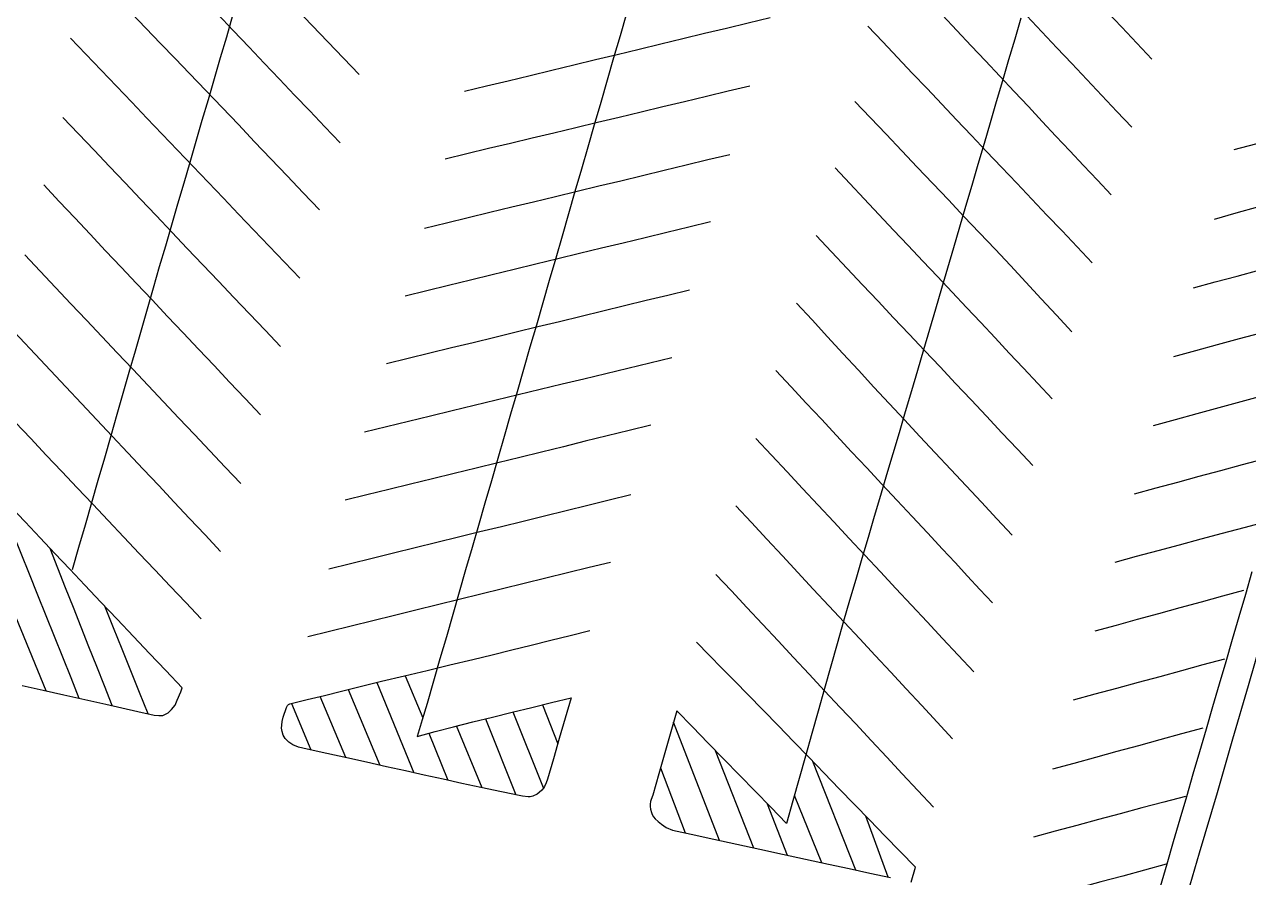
# Model space of a CAD drawing. Header units: metres. Extents: x 585772 to 587013, y 4140825 to 4141582.
# Drawn here: x 585828.4 to 585880.2, y 4140864.1 to 4140900.2 of the extents above; entities that cross this region are included whole.
import ezdxf

# ---------------------------------------------------------------- set-up
doc = ezdxf.new("R2010")
doc.units = ezdxf.units.M
doc.header["$MEASUREMENT"] = 0
for name, color, linetype, lineweight, true_color in [('FENCE', 201, 'Continuous', 30, 0xe39cff), ('PARKING_PAINT_STRIPE', 254, 'Continuous', 30, 0xffbaf6), ('PAVED_PARKING', 191, 'Continuous', 30, 0xbaa8ff)]:
    doc.layers.add(name, color=color, linetype=linetype, lineweight=lineweight, true_color=true_color)

msp = doc.modelspace()

# ---------------------------------------------------------------- linework, layer by layer
at = {"layer": 'FENCE'}
msp.add_polyline3d([(585874.490873, 4140852.609106, -18.147), (585874.726427, 4140853.487647, -18.145957), (585875.068622, 4140854.639573, -18.140914), (585876.08452, 4140858.074128, -18.121739), (585876.762178, 4140860.435955, -18.105317), (585877.439836, 4140862.797782, -18.085472), (585878.117495, 4140865.159609, -18.065), (585878.885606, 4140867.717493, -18.041), (585879.53911, 4140869.980667, -18.0155), (585880.192614, 4140872.243841, -17.994485), (585880.789586, 4140874.303988, -17.979218)], dxfattribs=at)
at = {"layer": 'PARKING_PAINT_STRIPE'}
for p, q in [((585857.809758, 4140865.688406, -18.203763), (585855.871555, 4140870.695879, -18.165636)), ((585857.631287, 4140869.497846, -18.164719), (585859.249974, 4140865.37593, -18.203725)), ((585861.754818, 4140869.035956, -18.150501), (585863.573721, 4140864.436937, -18.182089)), ((585855.317764, 4140868.759411, -18.174115), (585856.36624, 4140866.003933, -18.201737)), ((585860.980637, 4140867.599593, -18.165267), (585862.128082, 4140864.751481, -18.19427)), ((585859.833454, 4140867.240128, -18.174783), (585860.673611, 4140865.06705, -18.203122)), ((585864.948221, 4140864.137656, -18.171765), (585864.004382, 4140866.719243, -18.150743))]:
    msp.add_line(p, q, dxfattribs=at)
at = {"layer": 'PARKING_PAINT_STRIPE', "extrusion": (-0.7230727183796035, -0.6907719188959014, 7.1865981e-08), "elevation": -3284022.898748, "flags": 128}
msp.add_lwpolyline([(-2589500.249624, -17.94099), (-2589499.292157, -17.93299), (-2589498.334691, -17.92824), (-2589497.377224, -17.92599), (-2589496.419758, -17.92399), (-2589495.462291, -17.91899), (-2589494.504825, -17.91299), (-2589493.547358, -17.90899), (-2589492.589892, -17.90899), (-2589491.632426, -17.90899), (-2589490.674959, -17.90599), (-2589489.717493, -17.90399), (-2589488.760026, -17.90399), (-2589487.80256, -17.90199), (-2589486.845093, -17.89899)], dxfattribs=at)
at = {"layer": 'PARKING_PAINT_STRIPE', "extrusion": (-0.2344673772828949, 0.972123988486078, 1.32491182e-08), "elevation": 3888103.664345, "flags": 128}
msp.add_lwpolyline([(-1540421.300962, -18.143514), (-1540422.250527, -18.140514), (-1540423.200092, -18.135264), (-1540424.149657, -18.127514), (-1540425.099221, -18.119514), (-1540426.048786, -18.115514), (-1540426.998351, -18.112514), (-1540427.947916, -18.110514), (-1540428.89748, -18.108514), (-1540429.847045, -18.107514), (-1540430.79661, -18.108514), (-1540431.746175, -18.111514), (-1540432.695739, -18.114514), (-1540433.645304, -18.119514), (-1540434.594869, -18.125514)], dxfattribs=at)
at = {"layer": 'PARKING_PAINT_STRIPE', "extrusion": (-0.7231951991173047, -0.690643688144387, 2.89667719e-08), "elevation": -3283555.895166, "flags": 128}
msp.add_lwpolyline([(-2590078.696048, -18.119886), (-2590077.759817, -18.117886), (-2590076.823585, -18.113636), (-2590075.887354, -18.114323), (-2590074.951122, -18.117886), (-2590074.014891, -18.119886), (-2590073.078659, -18.118886), (-2590072.142428, -18.115886), (-2590071.206196, -18.113886), (-2590070.269964, -18.112886), (-2590069.333733, -18.111886), (-2590068.397501, -18.107886), (-2590067.46127, -18.101886), (-2590066.525038, -18.097886), (-2590065.588807, -18.093886), (-2590064.652575, -18.090886)], dxfattribs=at)
at = {"layer": 'PARKING_PAINT_STRIPE', "extrusion": (0.2326569479131579, -0.9725588643304497, 7.9119507e-09), "elevation": -3890962.475597, "flags": 128}
msp.add_lwpolyline([(1533191.059663, -18.008215), (1533190.112131, -18.001215), (1533189.164599, -17.996965), (1533188.217067, -17.996215), (1533187.269534, -18.000215), (1533186.322002, -18.007215), (1533185.37447, -18.014215), (1533184.426938, -18.019215), (1533183.479405, -18.025215), (1533182.531873, -18.032215), (1533181.584341, -18.040215), (1533180.636809, -18.049215), (1533179.689276, -18.054215), (1533178.741744, -18.055215), (1533177.794212, -18.057215)], dxfattribs=at)
at = {"layer": 'PARKING_PAINT_STRIPE', "extrusion": (-0.2589428497071549, 0.9658926444411571, 7.86005134e-08), "elevation": 3847950.610365, "flags": 128}
msp.add_lwpolyline([(-1638151.92368, -18.342451), (-1638152.864114, -18.353451), (-1638153.804547, -18.367451), (-1638154.744981, -18.382451), (-1638155.685414, -18.392451), (-1638156.625848, -18.403451), (-1638157.566281, -18.413451), (-1638158.506714, -18.421451), (-1638159.447148, -18.427451)], dxfattribs=at)
at = {"layer": 'PARKING_PAINT_STRIPE', "extrusion": (-0.7250242088235208, -0.6887233817867866, 6.005477e-09), "elevation": -3276673.041943, "flags": 128}
msp.add_lwpolyline([(-2598775.20308, -18.239322), (-2598774.248031, -18.237322), (-2598773.292982, -18.236322), (-2598772.337934, -18.237322), (-2598771.382885, -18.238322), (-2598770.427836, -18.235322), (-2598769.472787, -18.230322), (-2598768.517738, -18.225322), (-2598767.562689, -18.215322), (-2598766.60764, -18.205322), (-2598765.652591, -18.194322), (-2598764.697542, -18.186322), (-2598763.742493, -18.181322), (-2598762.787445, -18.178322), (-2598761.832396, -18.173322)], dxfattribs=at)
at = {"layer": 'PARKING_PAINT_STRIPE', "extrusion": (0.2345491809166027, -0.9721042545588154, 1.76208027e-08), "elevation": -3887968.794108, "flags": 128}
msp.add_lwpolyline([(1540745.477773, -18.041491), (1540746.426218, -18.033491), (1540747.374664, -18.026491), (1540748.32311, -18.017491), (1540749.271556, -18.007491), (1540750.220001, -17.998491), (1540751.168447, -17.989491), (1540752.116893, -17.983491), (1540753.065339, -17.976491), (1540754.013784, -17.965491), (1540754.96223, -17.956491), (1540755.910676, -17.951491), (1540756.859121, -17.950491), (1540757.807567, -17.949491), (1540758.756013, -17.947491)], dxfattribs=at)
at = {"layer": 'PARKING_PAINT_STRIPE', "extrusion": (-0.2692162788859908, 0.9630797449758652, 5.06963965e-08), "elevation": 3830281.078493, "flags": 128}
msp.add_lwpolyline([(-1679051.10451, -18.238181), (-1679050.151477, -18.233181), (-1679049.198444, -18.226181), (-1679048.245411, -18.219181), (-1679047.292378, -18.211181), (-1679046.339345, -18.201181), (-1679045.386313, -18.188181), (-1679044.43328, -18.177181), (-1679043.480247, -18.169181)], dxfattribs=at)
at = {"layer": 'PARKING_PAINT_STRIPE', "extrusion": (-0.7275196618795386, -0.6860868323898087, 1.83945922e-08), "elevation": -3267214.723997, "flags": 128}
msp.add_lwpolyline([(-2610638.291051, -18.153901), (-2610639.246232, -18.156901), (-2610640.201414, -18.160901), (-2610641.156595, -18.168901), (-2610642.111776, -18.174901), (-2610643.066958, -18.179901), (-2610644.022139, -18.186901), (-2610644.977321, -18.193901), (-2610645.932502, -18.202901), (-2610646.887683, -18.210901), (-2610647.842865, -18.217901), (-2610648.798046, -18.223901), (-2610649.753228, -18.229901), (-2610650.708409, -18.234901), (-2610651.66359, -18.238901)], dxfattribs=at)
at = {"layer": 'PARKING_PAINT_STRIPE', "extrusion": (-0.2361186764114517, 0.9717242256163542, 2.4715837e-08), "elevation": 3885473.052422, "flags": 128}
msp.add_lwpolyline([(-1547033.768767, -18.104033), (-1547032.818457, -18.110033), (-1547031.868147, -18.116033), (-1547030.917837, -18.122033), (-1547029.967527, -18.130033), (-1547029.017217, -18.139033), (-1547028.066907, -18.149033), (-1547027.116597, -18.158033), (-1547026.166287, -18.168033), (-1547025.215976, -18.178033), (-1547024.265666, -18.190033), (-1547023.315356, -18.202033), (-1547022.365046, -18.211033), (-1547021.414736, -18.222033), (-1547020.464426, -18.234033)], dxfattribs=at)
at = {"layer": 'PARKING_PAINT_STRIPE', "extrusion": (0.727640875938311, 0.6859582754539284, 2.18383294e-08), "elevation": 3266775.707023, "flags": 128}
msp.add_lwpolyline([(2611204.940998, -18.049341), (2611203.985036, -18.043341), (2611203.029075, -18.038341), (2611202.073114, -18.037341), (2611201.117153, -18.037341), (2611200.161191, -18.036341), (2611199.20523, -18.034341), (2611198.249269, -18.035341), (2611197.293307, -18.037341), (2611196.337346, -18.038341), (2611195.381385, -18.039341), (2611194.425423, -18.041341), (2611193.469462, -18.043341), (2611192.513501, -18.048341), (2611191.55754, -18.055341)], dxfattribs=at)
at = {"layer": 'PARKING_PAINT_STRIPE', "extrusion": (0.2592629681684001, -0.9658067681148796, 4.60360887e-08), "elevation": -3847402.249114, "flags": 128}
msp.add_lwpolyline([(1639423.999384, -17.756881), (1639424.956055, -17.757131), (1639425.912726, -17.759881), (1639426.869397, -17.765881), (1639427.826068, -17.771881), (1639428.78274, -17.778881), (1639429.739411, -17.787881), (1639430.696082, -17.794881)], dxfattribs=at)
at = {"layer": 'PARKING_PAINT_STRIPE', "extrusion": (-0.7268364798103776, -0.6868105500186032, 5.31387397e-08), "elevation": -3269808.718591, "flags": 128}
msp.add_lwpolyline([(-2607397.107083, -18.144246), (-2607396.156778, -18.136246), (-2607395.206473, -18.126246), (-2607394.256168, -18.118746), (-2607393.305863, -18.114246), (-2607392.355559, -18.111246), (-2607391.405254, -18.107246), (-2607390.454949, -18.104246), (-2607389.504644, -18.098246), (-2607388.554339, -18.096246), (-2607387.604034, -18.094246), (-2607386.65373, -18.089246), (-2607385.703425, -18.086246), (-2607384.75312, -18.086246), (-2607383.802815, -18.087246)], dxfattribs=at)
at = {"layer": 'PARKING_PAINT_STRIPE', "extrusion": (-0.2359142546889315, 0.9717738751554117, 1.02377014e-08), "elevation": 3885795.821706, "flags": 128}
msp.add_lwpolyline([(-1546201.629915, -18.177782), (-1546202.572143, -18.170782), (-1546203.514371, -18.165782), (-1546204.456599, -18.161782), (-1546205.398826, -18.152782), (-1546206.341054, -18.143782), (-1546207.283282, -18.135782), (-1546208.22551, -18.129782), (-1546209.167738, -18.123782), (-1546210.109966, -18.112782), (-1546211.052194, -18.098782), (-1546211.994422, -18.087782), (-1546212.936649, -18.077782), (-1546213.878877, -18.068782), (-1546214.821105, -18.060782)], dxfattribs=at)
at = {"layer": 'PARKING_PAINT_STRIPE', "extrusion": (0.7285637164891461, 0.6849780368854943, 1.329706017e-07), "elevation": 3263229.792275, "flags": 128}
msp.add_lwpolyline([(2615608.129805, -18.715914), (2615609.084737, -18.718914), (2615610.03967, -18.720914), (2615610.994602, -18.725914), (2615611.949534, -18.730914), (2615612.904466, -18.733914), (2615613.859399, -18.738914), (2615614.814331, -18.742914), (2615615.769263, -18.744914), (2615616.724196, -18.746914), (2615617.679128, -18.745914), (2615618.63406, -18.748914), (2615619.588992, -18.754914), (2615620.543925, -18.759914), (2615621.498857, -18.762914)], dxfattribs=at)
at = {"layer": 'PARKING_PAINT_STRIPE', "extrusion": (-0.263782838485006, 0.964582092991981, 5.07855612e-08), "elevation": 3839680.317304, "flags": 128}
msp.add_lwpolyline([(-1657427.892813, -18.107), (-1657426.93508, -18.107), (-1657425.977346, -18.11), (-1657425.019613, -18.114), (-1657424.061879, -18.114), (-1657423.104146, -18.114), (-1657422.146412, -18.116), (-1657421.188679, -18.122)], dxfattribs=at)
at = {"layer": 'PARKING_PAINT_STRIPE', "extrusion": (-0.2355721903487189, 0.971856853211575, 4.76967749e-08), "elevation": 3886337.209964, "flags": 128}
msp.add_lwpolyline([(-1544845.576278, -18.239366), (-1544844.621268, -18.244366), (-1544843.666258, -18.251366), (-1544842.711247, -18.257366), (-1544841.756237, -18.266366), (-1544840.801226, -18.276366), (-1544839.846216, -18.285366), (-1544838.891206, -18.293366), (-1544837.936195, -18.299366), (-1544836.981185, -18.306866), (-1544836.026174, -18.317366), (-1544835.071164, -18.328116), (-1544834.116153, -18.336366), (-1544833.161143, -18.348366), (-1544832.206133, -18.363366)], dxfattribs=at)
at = {"layer": 'PARKING_PAINT_STRIPE', "extrusion": (-0.2638429371421977, 0.9645656558887933, 1.67123567e-08), "elevation": 3839574.451856, "flags": 128}
msp.add_lwpolyline([(-1657665.549005, -17.970168), (-1657664.587032, -17.975168), (-1657663.62506, -17.980168), (-1657662.663087, -17.985168), (-1657661.701114, -17.989168), (-1657660.739141, -17.995168), (-1657659.777169, -18.004168), (-1657658.815196, -18.012168)], dxfattribs=at)
at = {"layer": 'PARKING_PAINT_STRIPE', "extrusion": (0.7264676298838529, 0.6872006859214688, 2.22254209e-08), "elevation": 3271202.988655, "flags": 128}
msp.add_lwpolyline([(2605638.226999, -18.422704), (2605637.27231, -18.414704), (2605636.317621, -18.408704), (2605635.362932, -18.407704), (2605634.408242, -18.409704), (2605633.453553, -18.408704), (2605632.498864, -18.405704), (2605631.544175, -18.402704), (2605630.589486, -18.395704), (2605629.634797, -18.390704), (2605628.680108, -18.386704), (2605627.725419, -18.381704), (2605626.77073, -18.377704), (2605625.816041, -18.378704), (2605624.861352, -18.381704)], dxfattribs=at)
at = {"layer": 'PARKING_PAINT_STRIPE', "extrusion": (-0.2381298574430044, 0.9712333246929773, 1.61761124e-08), "elevation": 3882254.26112, "flags": 128}
msp.add_lwpolyline([(-1555069.75021, -18.1518), (-1555068.798676, -18.1588), (-1555067.847141, -18.1658), (-1555066.895607, -18.1698), (-1555065.944072, -18.1738), (-1555064.992538, -18.1808), (-1555064.041004, -18.1868), (-1555063.089469, -18.1948), (-1555062.137935, -18.2058), (-1555061.1864, -18.2168), (-1555060.234866, -18.2318), (-1555059.283331, -18.2468), (-1555058.331797, -18.2578), (-1555057.380263, -18.2688), (-1555056.428728, -18.2808)], dxfattribs=at)
at = {"layer": 'PARKING_PAINT_STRIPE', "extrusion": (0.7310906873561631, 0.6822802993353196, 1.38933649e-08), "elevation": 3253559.001802, "flags": 128}
msp.add_lwpolyline([(2627626.971298, -18.120203), (2627627.935949, -18.116203), (2627628.9006, -18.112203), (2627629.865251, -18.107203), (2627630.829902, -18.102203), (2627631.794553, -18.098203), (2627632.759205, -18.099203), (2627633.723856, -18.101203), (2627634.688507, -18.102203), (2627635.653158, -18.104203), (2627636.617809, -18.106203), (2627637.58246, -18.107203), (2627638.547111, -18.106203), (2627639.511762, -18.102203), (2627640.476414, -18.095203)], dxfattribs=at)
at = {"layer": 'PARKING_PAINT_STRIPE', "extrusion": (-0.2605661297783432, 0.9654560021110523, 2.822089897e-07), "elevation": 3845178.503424, "flags": 128}
msp.add_lwpolyline([(-1644616.675159, -19.011144), (-1644615.727966, -19.016144), (-1644614.780773, -19.021144), (-1644613.833581, -19.025144), (-1644612.886388, -19.029144), (-1644611.939195, -19.034144), (-1644610.992003, -19.040144), (-1644610.04481, -19.045144)], dxfattribs=at)
at = {"layer": 'PARKING_PAINT_STRIPE', "extrusion": (0.9283246451816417, 0.3717705651989929, 1.11154095e-08), "elevation": 2083295.301695, "flags": 128}
msp.add_lwpolyline([(3626288.075769, -18.388157), (3626287.131986, -18.386157), (3626286.188204, -18.385157), (3626285.244421, -18.388157), (3626284.300638, -18.391157), (3626283.356855, -18.397157), (3626282.413072, -18.403157), (3626281.46929, -18.407157), (3626280.525507, -18.411157), (3626279.581724, -18.418157), (3626278.637941, -18.425157)], dxfattribs=at)
at = {"layer": 'PARKING_PAINT_STRIPE', "extrusion": (0.238310329264313, -0.9711890583022098, 3.82382329e-08), "elevation": -3881962.581158, "flags": 128}
msp.add_lwpolyline([(1555776.456171, -18.086561), (1555777.39559, -18.077561), (1555778.335009, -18.067561), (1555779.274427, -18.060561), (1555780.213846, -18.050561), (1555781.153265, -18.040561), (1555782.092684, -18.030561), (1555783.032102, -18.022561), (1555783.971521, -18.013561), (1555784.91094, -18.005561), (1555785.850358, -17.995561), (1555786.789777, -17.984561), (1555787.729196, -17.973561), (1555788.668614, -17.964561), (1555789.608033, -17.957561)], dxfattribs=at)
at = {"layer": 'PARKING_PAINT_STRIPE', "extrusion": (-0.7318179331395291, -0.6815001927625463, 2.03279785e-08), "elevation": -3250752.170707, "flags": 128}
msp.add_lwpolyline([(-2631107.438481, -18.016919), (-2631106.477191, -18.015919), (-2631105.515901, -18.014919), (-2631104.554611, -18.014919), (-2631103.593321, -18.017919), (-2631102.632031, -18.021919), (-2631101.670741, -18.023919), (-2631100.709451, -18.026919), (-2631099.748161, -18.029919), (-2631098.78687, -18.027919), (-2631097.82558, -18.024919), (-2631096.86429, -18.025919), (-2631095.903, -18.026919), (-2631094.94171, -18.024919), (-2631093.98042, -18.023919)], dxfattribs=at)
at = {"layer": 'PARKING_PAINT_STRIPE', "extrusion": (-0.2593211547895799, 0.9657911465107757, 2.06921591e-08), "elevation": 3847293.11651, "flags": 128}
msp.add_lwpolyline([(-1639656.15483, -18.023609), (-1639655.213248, -18.028609), (-1639654.271667, -18.034609), (-1639653.330085, -18.039609), (-1639652.388504, -18.043609), (-1639651.446923, -18.049609), (-1639650.505341, -18.058609), (-1639649.56376, -18.067609)], dxfattribs=at)
at = {"layer": 'PARKING_PAINT_STRIPE', "extrusion": (-0.9301824660370706, -0.3670975073154191, 8.7734338e-09), "elevation": -2065034.329029, "flags": 128}
msp.add_lwpolyline([(-3636708.450018, -18.370883), (-3636709.343536, -18.361883), (-3636710.237055, -18.353883), (-3636711.130573, -18.347883), (-3636712.024092, -18.345883), (-3636712.917611, -18.343883), (-3636713.811129, -18.341883), (-3636714.704648, -18.340883), (-3636715.598166, -18.339883)], dxfattribs=at)
at = {"layer": 'PARKING_PAINT_STRIPE', "extrusion": (0.2385014640445277, -0.9711421377165214, 4.35695536e-08), "elevation": -3881653.732413, "flags": 128}
msp.add_lwpolyline([(1556552.072131, -17.973878), (1556551.129856, -17.980878), (1556550.187582, -17.987878), (1556549.245308, -17.991878), (1556548.303034, -17.995878), (1556547.36076, -17.999878), (1556546.418485, -18.002878), (1556545.476211, -18.009878), (1556544.533937, -18.016878), (1556543.591663, -18.025878), (1556542.649388, -18.037878), (1556541.707114, -18.051878), (1556540.76484, -18.062878), (1556539.822566, -18.072878), (1556538.880291, -18.082878)], dxfattribs=at)
at = {"layer": 'PARKING_PAINT_STRIPE', "extrusion": (-0.7305985540686664, -0.6828072588899258, 6.2070421e-09), "elevation": -3255447.595171, "flags": 128}
msp.add_lwpolyline([(-2625277.365705, -18.095793), (-2625278.328383, -18.097793), (-2625279.291061, -18.100793), (-2625280.253739, -18.102793), (-2625281.216417, -18.101793), (-2625282.179095, -18.101793), (-2625283.141773, -18.103793), (-2625284.104451, -18.102793), (-2625285.067129, -18.101793), (-2625286.029807, -18.101793), (-2625286.992485, -18.099793), (-2625287.955163, -18.096793), (-2625288.917841, -18.094793), (-2625289.880519, -18.093793), (-2625290.843197, -18.093793)], dxfattribs=at)
at = {"layer": 'PARKING_PAINT_STRIPE', "extrusion": (-0.2643714355700661, 0.9644209371714275, 8.7456352e-08), "elevation": 3838657.83473, "flags": 128}
msp.add_lwpolyline([(-1659764.332933, -18.302715), (-1659763.399997, -18.311715), (-1659762.467061, -18.318465), (-1659761.534125, -18.322715), (-1659760.601189, -18.328715), (-1659759.668252, -18.335715), (-1659758.735316, -18.343715), (-1659757.80238, -18.349715)], dxfattribs=at)
at = {"layer": 'PARKING_PAINT_STRIPE', "extrusion": (0.9276232725727457, 0.3735171537980854, 8.29857987e-08), "elevation": 2090119.273699, "flags": 128}
msp.add_lwpolyline([(3622354.361561, -18.51745), (3622353.378496, -18.52145), (3622352.39543, -18.52545), (3622351.412365, -18.52945), (3622350.4293, -18.53445), (3622349.446234, -18.54045)], dxfattribs=at)
at = {"layer": 'PARKING_PAINT_STRIPE', "extrusion": (-0.2610345502758534, 0.9653294585592382, 1.046885647e-07), "elevation": 3844372.33573, "flags": 128}
msp.add_lwpolyline([(-1646470.827136, -18.468462), (-1646471.776413, -18.455462), (-1646472.72569, -18.444462), (-1646473.674968, -18.433462), (-1646474.624245, -18.422462), (-1646475.573523, -18.408462), (-1646476.5228, -18.395462), (-1646477.472078, -18.381462)], dxfattribs=at)
at = {"layer": 'PARKING_PAINT_STRIPE', "extrusion": (0.002804947174171, -0.0066961177077456, 0.9999736467922513), "elevation": -26102.728318, "flags": 128}
msp.add_lwpolyline([(585842.26152, 4140790.702137), (585843.006603, 4140788.923482)], dxfattribs=at)
at = {"layer": 'PARKING_PAINT_STRIPE', "extrusion": (0.0014455707172157, -0.0034479231926354, 0.9999930110510568), "elevation": -13448.787549, "flags": 128}
msp.add_lwpolyline([(585841.514478, 4140850.317171), (585842.858929, 4140847.110457)], dxfattribs=at)
at = {"layer": 'PARKING_PAINT_STRIPE', "extrusion": (0.0024785392941063, -0.0060575701846752, 0.9999785811138282), "elevation": -23649.823934, "flags": 128}
msp.add_lwpolyline([(585841.558598, 4140805.080038), (585843.12083, 4140801.262014)], dxfattribs=at)
at = {"layer": 'PARKING_PAINT_STRIPE', "extrusion": (0.0012318497377829, -0.0029585303789892, 0.9999948648089251), "elevation": -11547.501881, "flags": 128}
msp.add_lwpolyline([(585841.578888, 4140853.147255), (585840.499403, 4140855.739839)], dxfattribs=at)
at = {"layer": 'PARKING_PAINT_STRIPE', "extrusion": (0.0005412808837192, -0.0013019880121066, 0.9999990059206165), "elevation": -5092.557173, "flags": 128}
msp.add_lwpolyline([(585839.63621, 4140868.360192), (585840.452968, 4140866.395578)], dxfattribs=at)
at = {"layer": 'PARKING_PAINT_STRIPE', "extrusion": (0.0020406301901098, -0.0051119163879316, 0.9999848519549034), "elevation": -19990.489316, "flags": 128}
msp.add_lwpolyline([(585849.186472, 4140819.826509), (585847.906677, 4140823.032433)], dxfattribs=at)
at = {"layer": 'PARKING_PAINT_STRIPE', "extrusion": (0.0026781385916579, -0.0068513512533455, 0.9999729429138007), "elevation": -26819.767749, "flags": 128}
msp.add_lwpolyline([(585848.275672, 4140784.858813), (585848.919073, 4140783.212878)], dxfattribs=at)
at = {"layer": 'PARKING_PAINT_STRIPE', "extrusion": (0.0014910248347901, -0.0035781601696252, 0.999992486779147), "elevation": -13961.419894, "flags": 128}
msp.add_lwpolyline([(585847.153989, 4140844.460264), (585846.062484, 4140847.079638)], dxfattribs=at)
at = {"layer": 'PARKING_PAINT_STRIPE', "extrusion": (0.0025766030248075, -0.0064313214922004, 0.999975999322342), "elevation": -25139.988623, "flags": 128}
msp.add_lwpolyline([(585846.010502, 4140794.781155), (585847.298809, 4140791.565557)], dxfattribs=at)
at = {"layer": 'PARKING_PAINT_STRIPE', "extrusion": (0.0040034581189601, -0.0099307738507432, 0.9999426743837942), "elevation": -38794.872657, "flags": 128}
msp.add_lwpolyline([(585840.899468, 4140689.141207), (585841.702658, 4140687.148969)], dxfattribs=at)
at = {"layer": 'PARKING_PAINT_STRIPE', "extrusion": (-0.2643138393619822, 0.9644367238558043, 1.077969228e-07), "elevation": 3838751.79768, "flags": 128}
msp.add_lwpolyline([(-1659525.296533, -18.483806), (-1659526.240418, -18.480806), (-1659527.184303, -18.476806), (-1659528.128188, -18.472806), (-1659529.072073, -18.467806), (-1659530.015958, -18.461806), (-1659530.959843, -18.453806), (-1659531.903727, -18.446806)], dxfattribs=at)
at = {"layer": 'PARKING_PAINT_STRIPE', "extrusion": (0.2586098099902279, -0.965981866380947, 2.00468129e-08), "elevation": -3848489.288665, "flags": 128}
msp.add_lwpolyline([(1636816.037219, -17.97285), (1636815.086636, -17.98085), (1636814.136052, -17.98985), (1636813.185469, -17.99485), (1636812.234885, -18.00085), (1636811.284302, -18.00685), (1636810.333719, -18.01685), (1636809.383135, -18.02485)], dxfattribs=at)
at = {"layer": 'PARKING_PAINT_STRIPE', "extrusion": (0.265409347346044, -0.9641358194473102, 1.023317319e-07), "elevation": -3836858.812842, "flags": 128}
msp.add_lwpolyline([(1663888.914962, -17.681368), (1663887.963187, -17.691368), (1663887.011411, -17.702368), (1663886.059636, -17.713368), (1663885.10786, -17.724368), (1663884.156084, -17.731368), (1663883.204309, -17.739368), (1663882.252533, -17.749368)], dxfattribs=at)
at = {"layer": 'PARKING_PAINT_STRIPE'}
for points in [[(585866.03005, 4140905.598921, -18.186), (585866.606606, 4140904.99661, -18.176), (585867.183163, 4140904.394299, -18.166), (585867.759719, 4140903.791987, -18.16), (585868.336275, 4140903.189676, -18.154), (585868.912831, 4140902.587365, -18.147), (585869.548148, 4140901.914421, -18.138), (585870.183464, 4140901.241477, -18.129), (585870.818781, 4140900.568533, -18.12), (585871.454097, 4140899.895589, -18.11), (585872.089414, 4140899.222645, -18.097), (585872.724731, 4140898.5497, -18.084), (585873.360047, 4140897.876756, -18.072), (585873.995364, 4140897.203812, -18.06), (585874.63068, 4140896.530868, -18.048), (585875.265997, 4140895.857924, -18.038)], [(585832.548361, 4140904.875902, -18.172), (585833.218842, 4140904.172531, -18.166), (585833.889323, 4140903.46916, -18.162), (585834.559805, 4140902.76579, -18.162), (585835.230286, 4140902.062419, -18.163), (585835.900767, 4140901.359048, -18.162), (585836.571249, 4140900.655677, -18.16), (585837.24173, 4140899.952306, -18.159), (585837.912211, 4140899.248935, -18.159), (585838.553702, 4140898.573595, -18.156), (585839.195193, 4140897.898255, -18.149), (585839.836684, 4140897.222915, -18.14), (585840.478175, 4140896.547575, -18.134), (585841.119666, 4140895.872235, -18.127), (585841.761157, 4140895.196895, -18.121)], [(585874.385252, 4140892.998334, -17.974), (585873.801892, 4140893.620252, -17.98), (585873.218533, 4140894.242171, -17.989), (585872.635174, 4140894.864089, -18), (585872.051815, 4140895.486007, -18.011), (585871.468455, 4140896.107925, -18.017), (585870.885096, 4140896.729843, -18.025), (585870.278235, 4140897.37435, -18.037), (585869.671373, 4140898.018858, -18.049), (585869.064512, 4140898.663365, -18.062), (585868.45765, 4140899.307872, -18.077), (585867.850789, 4140899.952379, -18.09), (585867.243927, 4140900.596886, -18.099), (585866.637066, 4140901.241393, -18.109), (585866.030204, 4140901.8859, -18.122), (585865.249355, 4140902.723338, -18.141)], [(585831.699246, 4140901.96466, -18.187), (585832.315433, 4140901.325569, -18.184), (585832.931621, 4140900.686479, -18.183), (585833.547808, 4140900.047389, -18.182), (585834.163995, 4140899.408299, -18.181), (585834.780182, 4140898.769209, -18.18), (585835.39637, 4140898.130119, -18.178), (585836.082989, 4140897.409745, -18.173), (585836.769608, 4140896.689372, -18.165562), (585837.456226, 4140895.968998, -18.16125), (585838.142845, 4140895.248625, -18.161), (585838.829464, 4140894.528251, -18.16), (585839.516083, 4140893.807877, -18.161), (585840.202702, 4140893.087504, -18.163), (585840.889321, 4140892.36713, -18.163)], [(585830.4368, 4140877.147902, -18.353), (585830.709599, 4140878.093612, -18.344), (585830.982398, 4140879.039321, -18.337), (585831.255197, 4140879.98503, -18.331), (585831.527997, 4140880.930739, -18.325), (585831.800796, 4140881.876449, -18.318), (585832.073595, 4140882.822158, -18.309), (585832.330048, 4140883.714979, -18.299), (585832.5865, 4140884.607799, -18.289), (585832.842953, 4140885.50062, -18.281), (585833.099405, 4140886.393441, -18.273), (585833.355858, 4140887.286262, -18.263), (585833.61231, 4140888.179083, -18.256), (585833.868763, 4140889.071904, -18.253), (585834.125215, 4140889.964725, -18.25), (585834.383317, 4140890.848785, -18.248), (585834.64142, 4140891.732845, -18.243), (585834.899522, 4140892.616904, -18.234), (585835.157624, 4140893.500964, -18.222), (585835.415726, 4140894.385024, -18.209), (585835.673828, 4140895.269084, -18.194), (585835.93193, 4140896.153144, -18.1815), (585836.190032, 4140897.037204, -18.173625), (585836.448134, 4140897.921264, -18.169), (585836.706237, 4140898.805324, -18.166), (585836.964339, 4140899.689384, -18.161), (585837.226287, 4140900.598893, -18.156)], [(585853.87703, 4140900.673427, -18.076582), (585853.604899, 4140899.731734, -18.066412), (585853.332768, 4140898.790041, -18.059885), (585853.060637, 4140897.848347, -18.054), (585852.788506, 4140896.906654, -18.052), (585852.516375, 4140895.964961, -18.05), (585852.244244, 4140895.023268, -18.05), (585851.972113, 4140894.081575, -18.05), (585851.699982, 4140893.139882, -18.051), (585851.427852, 4140892.198189, -18.054), (585851.155721, 4140891.256495, -18.057), (585850.88359, 4140890.314802, -18.063), (585850.611459, 4140889.373109, -18.071), (585850.339328, 4140888.431416, -18.082), (585850.067197, 4140887.489723, -18.088), (585849.795066, 4140886.54803, -18.092), (585849.522935, 4140885.606336, -18.099), (585849.250804, 4140884.664643, -18.107), (585848.978673, 4140883.72295, -18.115), (585848.706542, 4140882.781257, -18.122), (585848.434411, 4140881.839564, -18.1315), (585848.16228, 4140880.897871, -18.144), (585847.890149, 4140879.956178, -18.157), (585847.618018, 4140879.014484, -18.1675), (585847.345887, 4140878.072791, -18.173625), (585847.073756, 4140877.131098, -18.177), (585846.801625, 4140876.189405, -18.17925), (585846.529494, 4140875.247712, -18.185312), (585846.257363, 4140874.306019, -18.194), (585845.985233, 4140873.364326, -18.206), (585845.713102, 4140872.422632, -18.217), (585845.440971, 4140871.480939, -18.227), (585845.2327, 4140870.785193, -18.231749), (585845.024429, 4140870.089446, -18.2325), (585845.789265, 4140870.292264, -18.232699), (585846.554101, 4140870.495082, -18.229), (585847.384497, 4140870.699257, -18.221), (585848.214894, 4140870.903431, -18.209), (585849.04529, 4140871.107606, -18.2), (585849.875687, 4140871.31178, -18.195), (585850.706083, 4140871.515955, -18.192464), (585851.536479, 4140871.720129, -18.193672), (585851.286237, 4140870.859665, -18.198835), (585851.035995, 4140869.999201, -18.204652), (585850.785753, 4140869.138736, -18.214), (585850.535511, 4140868.278272, -18.222), (585850.476808, 4140868.123771, -18.223), (585850.408354, 4140867.973633, -18.224), (585850.360963, 4140867.899881, -18.225), (585850.300408, 4140867.818227, -18.226), (585850.189829, 4140867.710233, -18.228), (585850.09306, 4140867.638685, -18.229), (585849.91666, 4140867.562299, -18.231), (585849.800816, 4140867.530691, -18.232), (585849.716565, 4140867.530691, -18.233), (585849.473029, 4140867.554891, -18.236), (585848.594981, 4140867.737954, -18.242), (585847.716933, 4140867.921017, -18.248), (585846.918249, 4140868.097841, -18.253), (585846.119564, 4140868.274665, -18.257), (585845.32088, 4140868.451488, -18.26), (585844.522195, 4140868.628312, -18.264), (585843.723511, 4140868.805136, -18.269), (585842.883749, 4140868.992073, -18.274), (585842.043988, 4140869.17901, -18.282), (585841.204227, 4140869.365947, -18.291), (585840.364466, 4140869.552884, -18.301), (585840.005825, 4140869.632809, -18.307), (585839.764747, 4140869.7268, -18.31), (585839.589664, 4140869.846647, -18.312), (585839.437618, 4140870.00337, -18.314), (585839.354684, 4140870.137045, -18.314), (585839.308609, 4140870.293768, -18.313), (585839.288863, 4140870.436663, -18.312), (585839.291496, 4140870.565729, -18.311), (585839.309926, 4140870.721135, -18.309), (585839.349418, 4140870.897613, -18.306), (585839.490357, 4140871.311645, -18.299), (585839.543013, 4140871.401201, -18.298), (585839.585139, 4140871.438077, -18.296), (585839.635162, 4140871.461783, -18.295), (585840.365566, 4140871.643159, -18.283), (585841.09597, 4140871.824534, -18.271), (585841.826374, 4140872.00591, -18.26), (585842.556778, 4140872.187286, -18.248), (585843.519775, 4140872.417604, -18.233), (585844.482773, 4140872.647923, -18.222), (585845.44577, 4140872.878242, -18.213), (585846.408768, 4140873.10856, -18.202), (585847.371766, 4140873.338879, -18.194), (585848.19759, 4140873.543486, -18.187), (585849.023415, 4140873.748092, -18.177), (585849.84924, 4140873.952699, -18.17), (585850.675065, 4140874.157306, -18.167), (585851.50089, 4140874.361912, -18.165), (585852.326715, 4140874.566519, -18.162)], [(585876.110391, 4140898.739237, -18.117), (585875.470975, 4140899.415956, -18.126), (585874.831559, 4140900.092675, -18.131), (585874.192143, 4140900.769393, -18.138)], [(585870.564371, 4140900.477511, -18.116), (585870.304903, 4140899.592245, -18.095), (585870.045435, 4140898.706979, -18.071), (585869.785967, 4140897.821713, -18.04875), (585869.526499, 4140896.936446, -18.03), (585869.267031, 4140896.05118, -18.015), (585869.007563, 4140895.165914, -18.00225), (585868.748095, 4140894.280648, -17.992), (585868.488627, 4140893.395382, -17.985), (585868.229159, 4140892.510116, -17.981), (585867.969691, 4140891.62485, -17.975), (585867.715032, 4140890.759899, -17.967), (585867.460373, 4140889.894949, -17.960884), (585867.205713, 4140889.029999, -17.958342), (585866.951054, 4140888.165048, -17.956439), (585866.696395, 4140887.300098, -17.958), (585866.441736, 4140886.435148, -17.964), (585866.187077, 4140885.570197, -17.971), (585865.932418, 4140884.705247, -17.978), (585865.671138, 4140883.819038, -17.985), (585865.409859, 4140882.93283, -17.997), (585865.14858, 4140882.046621, -18.011), (585864.887301, 4140881.160413, -18.023), (585864.626022, 4140880.274204, -18.036), (585864.364743, 4140879.387996, -18.046), (585864.103464, 4140878.501787, -18.053), (585863.842185, 4140877.615579, -18.059), (585863.580906, 4140876.72937, -18.068), (585863.319627, 4140875.843162, -18.08), (585863.058348, 4140874.956953, -18.093), (585862.790126, 4140874.007156, -18.106), (585862.521904, 4140873.057358, -18.114), (585862.253682, 4140872.107561, -18.122), (585861.98546, 4140871.157763, -18.132), (585861.717238, 4140870.207965, -18.141), (585861.449017, 4140869.258168, -18.149), (585861.180795, 4140868.30837, -18.159), (585860.912573, 4140867.358572, -18.167398), (585860.644351, 4140866.408775, -18.172799), (585859.981671, 4140867.088172, -18.174518), (585859.31899, 4140867.767569, -18.175706), (585858.65631, 4140868.446967, -18.174), (585857.993629, 4140869.126364, -18.168), (585857.330949, 4140869.805761, -18.162), (585856.668268, 4140870.485159, -18.16075), (585856.005588, 4140871.164556, -18.163), (585855.751314, 4140870.275426, -18.168), (585855.497041, 4140869.386297, -18.172), (585855.242767, 4140868.497167, -18.175), (585854.988494, 4140867.608037, -18.181), (585854.923989, 4140867.419048, -18.183), (585854.900952, 4140867.331467, -18.184), (585854.886472, 4140867.218864, -18.186), (585854.883839, 4140867.116138, -18.187), (585854.89437, 4140867.008144, -18.188), (585854.93123, 4140866.871176, -18.189), (585854.970722, 4140866.78162, -18.19), (585855.020746, 4140866.686796, -18.192), (585855.099731, 4140866.594606, -18.193), (585855.212942, 4140866.481344, -18.194), (585855.357748, 4140866.370716, -18.195), (585855.563108, 4140866.236381, -18.196), (585855.833014, 4140866.124683, -18.199), (585856.612331, 4140865.948205, -18.203), (585857.58045, 4140865.738157, -18.204), (585858.548569, 4140865.52811, -18.203), (585859.516689, 4140865.318062, -18.204), (585860.484808, 4140865.108014, -18.204), (585861.452927, 4140864.897966, -18.1995), (585862.421047, 4140864.687918, -18.192), (585863.295299, 4140864.49756, -18.184), (585864.169552, 4140864.307202, -18.178), (585865.043805, 4140864.116844, -18.171)], [(585864.097658, 4140900.131512, -18.076), (585864.722331, 4140899.471524, -18.061), (585865.347005, 4140898.811536, -18.048), (585865.971678, 4140898.151548, -18.04), (585866.596352, 4140897.491561, -18.034), (585867.221025, 4140896.831573, -18.026), (585867.845699, 4140896.171585, -18.016), (585868.470372, 4140895.511597, -18.006), (585869.110085, 4140894.838021, -17.996), (585869.749798, 4140894.164445, -17.986), (585870.38951, 4140893.490868, -17.977), (585871.029223, 4140892.817292, -17.97), (585871.668936, 4140892.143716, -17.964), (585872.308648, 4140891.47014, -17.958), (585872.948361, 4140890.796563, -17.953), (585873.588074, 4140890.122987, -17.948)], [(585863.547683, 4140896.947922, -18.031), (585864.20605, 4140896.253579, -18.02), (585864.864417, 4140895.559236, -18.011), (585865.522784, 4140894.864892, -18.005), (585866.181151, 4140894.170549, -17.998), (585866.839518, 4140893.476206, -17.99), (585867.497886, 4140892.781863, -17.984), (585868.156253, 4140892.087519, -17.977), (585868.81462, 4140891.393176, -17.97), (585869.472987, 4140890.698833, -17.96), (585870.131354, 4140890.00449, -17.95), (585870.780752, 4140889.304404, -17.942116), (585871.430151, 4140888.604318, -17.934994), (585872.079549, 4140887.904232, -17.931887), (585872.728947, 4140887.204145, -17.932)], [(585871.892736, 4140884.373088, -17.962), (585871.287774, 4140885.017102, -17.954), (585870.682811, 4140885.661115, -17.947), (585870.077849, 4140886.305128, -17.943), (585869.472886, 4140886.949141, -17.943), (585868.867924, 4140887.593155, -17.942), (585868.262961, 4140888.237168, -17.942), (585867.657999, 4140888.881181, -17.946), (585867.038626, 4140889.538746, -17.951), (585866.419253, 4140890.196311, -17.958), (585865.799881, 4140890.853877, -17.966), (585865.180508, 4140891.511442, -17.974), (585864.561136, 4140892.169007, -17.983), (585863.941763, 4140892.826572, -17.992), (585863.322391, 4140893.484137, -18.001), (585862.703018, 4140894.141703, -18.009)], [(585870.199364, 4140878.598167, -18.005), (585869.548822, 4140879.294924, -18), (585868.898281, 4140879.991681, -17.996), (585868.24774, 4140880.688439, -17.996), (585867.597198, 4140881.385196, -17.995), (585866.946657, 4140882.081953, -17.994), (585866.296115, 4140882.778711, -17.992), (585865.645574, 4140883.475468, -17.987), (585864.995033, 4140884.172225, -17.985), (585864.344491, 4140884.868982, -17.986), (585863.691155, 4140885.578212, -17.987), (585863.037819, 4140886.287441, -17.987), (585862.384483, 4140886.996671, -17.987), (585861.731147, 4140887.7059, -17.987), (585861.077811, 4140888.41513, -17.986)], [(585860.201985, 4140885.562054, -18.017), (585860.842955, 4140884.875657, -18.016), (585861.483925, 4140884.18926, -18.017), (585862.124895, 4140883.502864, -18.02), (585862.765865, 4140882.816467, -18.025), (585863.406835, 4140882.13007, -18.027), (585864.047805, 4140881.443674, -18.028), (585864.688775, 4140880.757277, -18.029), (585865.329745, 4140880.07088, -18.028), (585865.970715, 4140879.384484, -18.026), (585866.611684, 4140878.698087, -18.026), (585867.252654, 4140878.01169, -18.027), (585867.779726, 4140877.442327, -18.026), (585868.306798, 4140876.872963, -18.025), (585868.83387, 4140876.3036, -18.026), (585869.360942, 4140875.734236, -18.028)], [(585829.330197, 4140872.008684, -18.417), (585828.977514, 4140872.869201, -18.407), (585828.624831, 4140873.729719, -18.396), (585828.272148, 4140874.590236, -18.389), (585827.919465, 4140875.450753, -18.383), (585827.566782, 4140876.311271, -18.377), (585827.244713, 4140877.080257, -18.376), (585826.922645, 4140877.849243, -18.38), (585826.600576, 4140878.618229, -18.38475), (585826.278508, 4140879.387215, -18.385687), (585825.956439, 4140880.156201, -18.384), (585825.63437, 4140880.925187, -18.379)], [(585828.312905, 4140872.234542, -18.417), (585829.196143, 4140872.038446, -18.4145), (585830.079381, 4140871.84235, -18.409), (585830.962619, 4140871.646254, -18.401), (585831.845857, 4140871.450159, -18.391), (585832.527903, 4140871.296773, -18.383), (585833.20995, 4140871.143387, -18.374), (585833.891996, 4140870.990001, -18.366), (585834.085509, 4140870.966953, -18.364), (585834.186872, 4140870.966953, -18.363), (585834.255984, 4140870.976172, -18.362), (585834.37117, 4140871.022267, -18.36), (585834.481749, 4140871.09141, -18.359), (585834.629187, 4140871.225085, -18.355), (585834.776626, 4140871.414075, -18.351), (585834.86971, 4140871.614516, -18.347), (585835.021756, 4140871.978667, -18.341), (585835.072438, 4140872.144609, -18.34), (585834.386216, 4140872.868877, -18.338), (585833.699995, 4140873.593145, -18.338), (585833.013773, 4140874.317413, -18.341), (585832.327551, 4140875.041681, -18.343), (585831.64133, 4140875.765949, -18.344), (585830.955108, 4140876.490217, -18.348), (585830.324939, 4140877.157679, -18.354), (585829.69477, 4140877.825142, -18.357), (585829.064601, 4140878.492605, -18.358), (585828.434432, 4140879.160068, -18.35625), (585827.804263, 4140879.827531, -18.3585)], [(585865.918058, 4140863.926486, -18.163204), (585866.102356, 4140864.558646, -18.158169), (585865.458207, 4140865.222023, -18.153), (585864.814058, 4140865.885399, -18.152), (585864.169909, 4140866.548775, -18.151), (585863.525761, 4140867.212152, -18.15), (585862.881612, 4140867.875528, -18.15), (585862.237463, 4140868.538904, -18.152), (585861.593314, 4140869.202281, -18.15), (585860.949165, 4140869.865657, -18.148), (585860.305017, 4140870.529033, -18.149), (585859.660868, 4140871.19241, -18.148), (585859.016719, 4140871.855786, -18.145), (585858.471744, 4140872.40979, -18.14), (585857.92677, 4140872.963795, -18.139), (585857.381795, 4140873.517799, -18.139), (585856.836821, 4140874.071804, -18.141)]]:
    msp.add_polyline3d(points, dxfattribs=at)
at = {"layer": 'PAVED_PARKING'}
msp.add_polyline3d([(585876.475306, 4140863.741562, -18.087), (585876.75269, 4140864.693069, -18.07525), (585877.030073, 4140865.644575, -18.066), (585877.307457, 4140866.596082, -18.059), (585877.58484, 4140867.547588, -18.05), (585877.862224, 4140868.499095, -18.044), (585878.139608, 4140869.450601, -18.036), (585878.416991, 4140870.402108, -18.027), (585878.694375, 4140871.353614, -18.015), (585878.971759, 4140872.305121, -17.999562), (585879.249142, 4140873.256627, -17.98725), (585879.526526, 4140874.208134, -17.979), (585879.803909, 4140875.15964, -17.97275), (585880.081293, 4140876.111147, -17.964), (585880.358677, 4140877.062653, -17.956)], dxfattribs=at)

doc.saveas('drawing.dxf')
